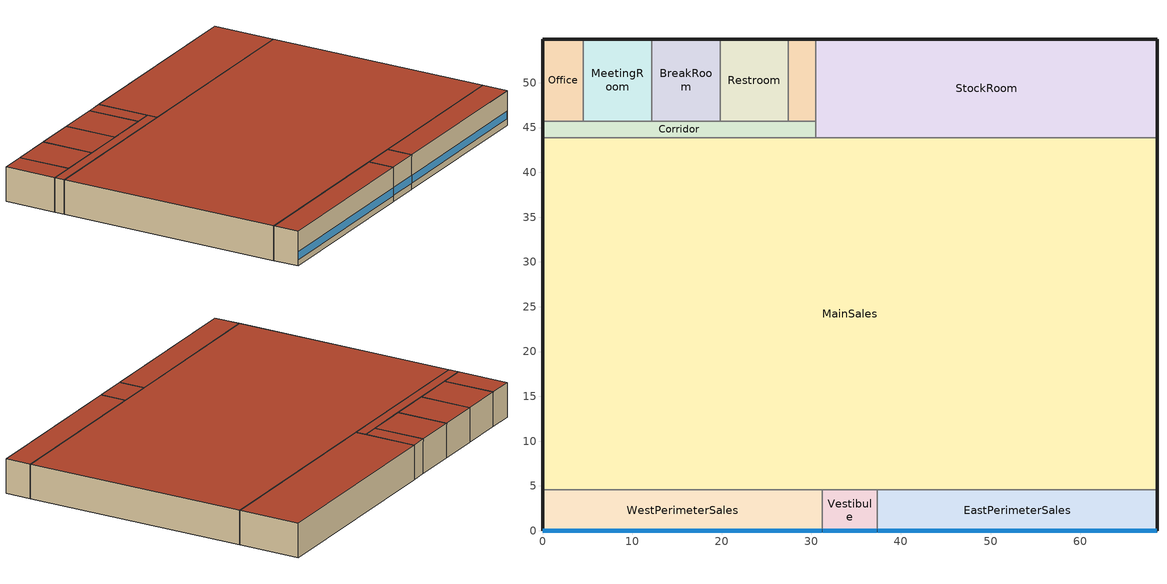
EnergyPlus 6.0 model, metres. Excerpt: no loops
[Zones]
Office
 floor ground (Unheated - 8in Slab with Carpet_NR_Ext-slab): 4.57,54.86 4.57,45.72 0,45.72 0,54.86 z0
 wall outside (Steel-Framed_R-13 + R-7.5 ci_Ext-wall): 4.57,54.86 0,54.86 0,45.72 z0:6.1
 wall to MeetingRoom (Standard_Int-Wall): 4.57,45.72 4.57,54.86 z0:6.1
 wall to Corridor (Standard_Int-Wall): 0,45.72 4.57,45.72 z0:6.1
 roof outside (IEAD_R-25 ci_Roof): 4.57,45.72 4.57,54.86 0,54.86 0,45.72 z6.1
BreakRoom
 floor ground (Unheated - 8in Slab with Carpet_NR_Ext-slab): 19.81,54.86 19.81,45.72 12.19,45.72 12.19,54.86 z0
 wall outside (Steel-Framed_R-13 + R-7.5 ci_Ext-wall): 19.81,54.86 12.19,54.86 z0:6.1
 wall to MeetingRoom (Standard_Int-Wall): 12.19,54.86 12.19,45.72 z0:6.1
 wall to Restroom (Standard_Int-Wall): 19.81,45.72 19.81,54.86 z0:6.1
 wall to Corridor (Standard_Int-Wall): 12.19,45.72 19.81,45.72 z0:6.1
 roof outside (IEAD_R-25 ci_Roof): 19.81,45.72 19.81,54.86 12.19,54.86 12.19,45.72 z6.1
WestPerimeterSales
 floor ground (Unheated - 8in Slab with Carpet_NR_Ext-slab): 31.24,4.57 31.24,0 0,0 0,4.57 z0
 wall outside (Steel-Framed_R-13 + R-7.5 ci_Ext-wall): 0,4.57 0,0 31.24,0 z0:6.1
 wall to Vestibule (Standard_Int-Wall): 31.24,0 31.24,4.57 z0:6.1
 wall to MainSales (AIR-WALL): 31.24,4.57 0,4.57 z0:6.1
 window (Retail_AEDG_window_3_UValue_3.408_SHGC_0.25_VT_0.32): 0.05,0 31.19,0 z1.1:2.45
 roof outside (IEAD_R-25 ci_Roof): 31.24,0 31.24,4.57 0,4.57 0,0 z6.1
Corridor
 floor ground (Unheated - 8in Slab with Carpet_NR_Ext-slab): 30.48,45.72 30.48,43.89 0,43.89 0,45.72 z0
 wall outside (Steel-Framed_R-13 + R-7.5 ci_Ext-wall): 0,45.72 0,43.89 z0:6.1
 wall to MainSales (Standard_Int-Wall): 0,43.89 30.48,43.89 z0:6.1
 wall to Restroom (Standard_Int-Wall): 27.43,45.72 19.81,45.72 z0:6.1
 wall to MeetingRoom (Standard_Int-Wall): 12.19,45.72 4.57,45.72 z0:6.1
 wall to MechanicalRoom (Standard_Int-Wall): 30.48,45.72 27.43,45.72 z0:6.1
 wall to StockRoom (Standard_Int-Wall): 30.48,43.89 30.48,45.72 z0:6.1
 roof outside (IEAD_R-25 ci_Roof): 30.48,43.89 30.48,45.72 0,45.72 0,43.89 z6.1
EastPerimeterSales
 floor ground (Unheated - 8in Slab with Carpet_NR_Ext-slab): 68.58,4.57 68.58,0 37.34,0 37.34,4.57 z0
 wall outside (Steel-Framed_R-13 + R-7.5 ci_Ext-wall): 37.34,0 68.58,0 68.58,4.57 z0:6.1
 wall to Vestibule (Standard_Int-Wall): 37.34,4.57 37.34,0 z0:6.1
 wall to MainSales (AIR-WALL): 68.58,4.57 37.34,4.57 z0:6.1
 window (Retail_AEDG_window_3_UValue_3.408_SHGC_0.25_VT_0.32): 37.39,0 68.53,0 z1.1:2.45
 roof outside (IEAD_R-25 ci_Roof): 68.58,0 68.58,4.57 37.34,4.57 37.34,0 z6.1
Vestibule
 floor ground (Unheated - 8in Slab with Carpet_NR_Ext-slab): 37.34,4.57 37.34,0 31.24,0 31.24,4.57 z0
 wall outside (Steel-Framed_R-13 + R-7.5 ci_Ext-wall): 31.24,0 37.34,0 z0:6.1
 wall to MainSales (Standard_Int-Wall): 37.34,4.57 31.24,4.57 z0:6.1
 window (Retail_AEDG_window_3_UValue_3.408_SHGC_0.25_VT_0.32): 31.29,0 37.29,0 z1.1:2.45
 roof outside (IEAD_R-25 ci_Roof): 37.34,0 37.34,4.57 31.24,4.57 31.24,0 z6.1
StockRoom
 floor ground (Unheated - 8in Slab with Carpet_NR_Ext-slab): 68.58,54.86 68.58,43.89 30.48,43.89 30.48,54.86 z0
 wall outside (Steel-Framed_R-13 + R-7.5 ci_Ext-wall): 68.58,43.89 68.58,54.86 30.48,54.86 z0:6.1
 wall to MainSales (Standard_Int-Wall): 30.48,43.89 68.58,43.89 z0:6.1
 wall to MechanicalRoom (Standard_Int-Wall): 30.48,54.86 30.48,45.72 z0:6.1
 roof outside (IEAD_R-25 ci_Roof): 68.58,43.89 68.58,54.86 30.48,54.86 30.48,43.89 z6.1
MainSales
 floor ground (Unheated - 8in Slab with Carpet_NR_Ext-slab): 68.58,43.89 68.58,4.57 0,4.57 0,43.89 z0
 wall outside (Steel-Framed_R-13 + R-7.5 ci_Ext-wall): 68.58,4.57 68.58,43.89 / 0,43.89 0,4.57 z0:6.1
 roof outside (IEAD_R-25 ci_Roof): 68.58,4.57 68.58,43.89 0,43.89 0,4.57 z6.1
MeetingRoom
 floor ground (Unheated - 8in Slab with Carpet_NR_Ext-slab): 12.19,54.86 12.19,45.72 4.57,45.72 4.57,54.86 z0
 wall outside (Steel-Framed_R-13 + R-7.5 ci_Ext-wall): 12.19,54.86 4.57,54.86 z0:6.1
 roof outside (IEAD_R-25 ci_Roof): 12.19,45.72 12.19,54.86 4.57,54.86 4.57,45.72 z6.1
Restroom
 floor ground (Unheated - 8in Slab with Carpet_NR_Ext-slab): 27.43,54.86 27.43,45.72 19.81,45.72 19.81,54.86 z0
 wall outside (Steel-Framed_R-13 + R-7.5 ci_Ext-wall): 27.43,54.86 19.81,54.86 z0:6.1
 wall to MechanicalRoom (Standard_Int-Wall): 27.43,45.72 27.43,54.86 z0:6.1
 roof outside (IEAD_R-25 ci_Roof): 27.43,45.72 27.43,54.86 19.81,54.86 19.81,45.72 z6.1
MechanicalRoom
 floor ground (Unheated - 8in Slab with Carpet_NR_Ext-slab): 30.48,54.86 30.48,45.72 27.43,45.72 27.43,54.86 z0
 wall outside (Steel-Framed_R-13 + R-7.5 ci_Ext-wall): 30.48,54.86 27.43,54.86 z0:6.1
 roof outside (IEAD_R-25 ci_Roof): 30.48,45.72 30.48,54.86 27.43,54.86 27.43,45.72 z6.1
[Building]
Retail_High_Plug_DOASwCAV: North Axis=0; Terrain=City; Loads Convergence Tolerance Value=0.04; Temperature Convergence Tolerance Value=0.2; Solar Distribution=FullExterior; Maximum Number of Warmup Days=25
[Site:Location]
USA CA-SAN FRANCISCO: Latitude {deg}=37.62; Longitude {deg}=-122.37; Time Zone {hr}=-8; Elevation {m}=5
[Site:GroundTemperature:BuildingSurface]
19.905, 19.922, 19.91, 19.932, 19.949, 20.038, 20.327, 20.062, 20.443, 20.088, 19.986, 19.948
[Site:WaterMainsTemperature]
Calculation Method=CORRELATION; Annual Average Outdoor Air Temperature {C}=13.08; Maximum Difference In Monthly Average Outdoor Air Temperatures {deltaC}=8
[SizingPeriod:DesignDay] Barometric Pressure {Pa}=101265; Rain {0-no,1-yes}=0; Snow on ground {0-no,1-yes}=0; Day of Month=21; Daylight Savings Time Indicator=0; Humidity Indicating Type=WetBulb
Name | Maximum Dry-Bulb Temperature {C} | Daily Temp Range {C} | Humidity Indicating Conditions at Maximum Dry-Bulb | Wind Speed {m/s} design conditions vs. traditional 6.71 m/s (15 mph) | Wind Direction {Degrees; N=0, S=180} | Clearness {0.0 to 1.1} | Month | Day Type | Wind Speed {m/s} design conditions vs. traditional 3.35 m/s (7mph)
SAN_FRANCISCO Ann Htg 99.6% Condns DB | 3.2 | 0 | 3.2 | 2.4 | 140 | 0 | 1 | WinterDesignDay
SAN_FRANCISCO Ann Clg .4% Condns DB=>MWB | 28.3 | 9 | 17.2 |  | 310 | 1 | 9 | SummerDesignDay | 5.8
SAN_FRANCISCO Ann Clg .4% Condns WB=>MDB | 25.7 | 9 | 18.4 |  | 310 | 1 | 9 | SummerDesignDay | 5.8
[WindowMaterial:Glazing]
Theoretical Glass [245]: Optical Data Type=SpectralAverage; Thickness=0.003; Solar Transmittance at Normal Incidence=0.2331; Front Side Solar Reflectance at Normal Incidence=0.7169; Back Side Solar Reflectance at Normal Incidence=0.7169; Visible Transmittance at Normal Incidence=0.321; Front Side Visible Reflectance at Normal Incidence=0.629; Back Side Visible Reflectance at Normal Incidence=0.629; Infrared Transmittance at Normal Incidence=0; Front Side Infrared Hemispherical Emissivity=0.9; Back Side Infrared Hemispherical Emissivity=0.9; Conductivity=0.0231; Dirt Correction Factor for Solar and Visible Transmittance=1; Solar Diffusing=No
[Material]
Name | Roughness | Thickness | Conductivity | Density | Specific Heat | Thermal Absorptance | Solar Absorptance | Visible Absorptance | Thickness {m} | Conductivity {W/m-K} | Density {kg/m3} | Specific Heat {J/kg-K}
Roof Membrane | VeryRough | 0.0095 | 0.16 | 1121.29 | 1460 | 0.9 | 0.7 | 0.7
Roof Insulation [9] | MediumRough | 0.209 | 0.049 | 265 | 836.8 | 0.9 | 0.7 | 0.7
Metal Decking | MediumSmooth | 0.0015 | 45.006 | 7680 | 418.4 | 0.9 | 0.7 | 0.3
GP01 1/2 GYPSUM | Smooth | 0.0127 | 0.16 | 800 | 1090 | 0.9 | 0.7 | 0.5
Wall Insulation [10] | MediumRough | 0.0971 | 0.045 | 265 | 836.8 | 0.9 | 0.7 | 0.7
1/2IN Gypsum | Smooth | 0.0127 | 0.16 | 784.9 | 830 | 0.9 | 0.92 | 0.92
MAT-CC05 8 HW CONCRETE | Rough | 0.2032 | 1.311 | 2240 | 836.8 | 0.9 | 0.7 | 0.7
Floor Insulation [2] | MediumRough | 0.0636 | 0.045 | 265 | 836.8 | 0.9 | 0.7 | 0.7
METAL Door Medium 18Ga_1; METAL Door Medium 18Ga_2 | Smooth | 0.0013 | 45.3149 | 7833.03 | 502.08 | 0.8 | 0.5 | 0.5
Std Wood 6inch | MediumSmooth |  |  |  |  | 0.9 | 0.7 | 0.7 | 0.15 | 0.12 | 540 | 1210
Std AC02 | MediumSmooth |  |  |  |  | 0.9 | 0.7 | 0.2 | 0.0127 | 0.057 | 288 | 1339
Std MAT-CC05 4  MW CONCRETE | Rough |  |  |  |  | 0.9 | 0.7 | 0.2 | 0.1 | 0.858 | 1968 | 836.8
Std PW05 | MediumSmooth |  |  |  |  | 0.9 | 0.78 | 0.78 | 0.0191 | 0.115 | 545 | 1213
Std Steel_Brown_Regular | Smooth |  |  |  |  | 0.9 | 0.92 | 0.92 | 0.0015 | 44.9696 | 7689 | 418
[Material:NoMass]
Name | Roughness | Thermal Resistance {(m2-K)/W} | Thermal Absorptance | Solar Absorptance | Visible Absorptance | Thermal Resistance {m2-K/W}
MAT-SHEATH | Rough | 0.3626 | 0.9 | 0.7 | 0.7
CP02 CARPET PAD | VeryRough | 0.2165 | 0.9 | 0.7 | 0.8
AIR | Smooth | 0.2515 | 0.8 | 0.5 | 0.5
AIR [1] | Smooth | 0.1214 | 0.8 | 0.5 | 0.5
Std CP02 CARPET PAD | VeryRough |  | 0.9 | 0.7 | 0.8 | 0.21648
MAT-AIR-WALL | Rough |  | 0.9 | 0.7 |  | 0.207949
Std Opaque Door panel_con; Std Opaque Door panel_semi | MediumRough |  | 0.9 | 0.7 | 0.7 | 0.12327
Std Overhead Door Panel | MediumRough |  | 0.9 | 0.7 | 0.7 | 0.255345
[Construction]
InteriorFurnishings: Std Wood 6inch
INT-FLOOR-UNDERSIDE: Std CP02 CARPET PAD, Std MAT-CC05 4  MW CONCRETE
INT-FLOOR-SLAB: Std MAT-CC05 4  MW CONCRETE
DropCeiling: Std AC02
Sloped_Metal_Roof: Std Steel_Brown_Regular, Std PW05
Gable_Wall: Std PW05
AIR-WALL: MAT-AIR-WALL
Std Swinging Door_con: Std Opaque Door panel_con
Std Swinging Door_semi: Std Opaque Door panel_semi
Std Overhead Door: Std Overhead Door Panel
Retail_AEDG_window_3_UValue_3.408_SHGC_0.25_VT_0.32; Retail_AEDG_window_3_UValue_3.408_SHGC_0.25_VT_0.32_east; Retail_AEDG_window_3_UValue_3.408_SHGC_0.25_VT_0.32_north; Retail_AEDG_window_3_UValue_3.408_SHGC_0.25_VT_0.32_west: Theoretical Glass [245]
IEAD_R-25 ci_Roof: Roof Membrane, Roof Insulation [9], Metal Decking
Standard_Int-Wall: GP01 1/2 GYPSUM, GP01 1/2 GYPSUM
Steel-Framed_R-13 + R-7.5 ci_Ext-wall: MAT-SHEATH, Wall Insulation [10], 1/2IN Gypsum
Unheated - 8in Slab with Carpet_NR_Ext-slab: MAT-CC05 8 HW CONCRETE, CP02 CARPET PAD
Mass_R-8.3 ci_ExposedFloor: Floor Insulation [2], MAT-CC05 8 HW CONCRETE, CP02 CARPET PAD
Swinging_NR_door: METAL Door Medium 18Ga_1, AIR, METAL Door Medium 18Ga_2
Non-Swinging_NR_door: METAL Door Medium 18Ga_1, AIR [1], METAL Door Medium 18Ga_2
[ComponentCost:LineItem] Line Item Type=Construction
Name | Item | Cost per Area {$/m2} | Cost per Area
Interior Furnishings | InteriorFurnishings | 1
Interior Floor | INT-FLOOR-UNDERSIDE | 15
Interior Floor Slab | INT-FLOOR-SLAB | 35
Drop Ceiling | DropCeiling | 10
Sloped Metal Roof | Sloped_Metal_Roof | 1
Gable Wall | Gable_Wall | 1
Air Wall | AIR-WALL | 1
Swinging Door Conditioned | Std Swinging Door_con | 1
Swinging Door Semi-conditioned | Std Swinging Door_semi | 1
Overhead Door | Std Overhead Door | 1
south:Retail_AEDG_window_3_UValue_3.408_SHGC_0.25_VT_0.32 | Retail_AEDG_window_3_UValue_3.408_SHGC_0.25_VT_0.32 |  | 1
east:Retail_AEDG_window_3_UValue_3.408_SHGC_0.25_VT_0.32_east | Retail_AEDG_window_3_UValue_3.408_SHGC_0.25_VT_0.32_east |  | 1
north:Retail_AEDG_window_3_UValue_3.408_SHGC_0.25_VT_0.32_north | Retail_AEDG_window_3_UValue_3.408_SHGC_0.25_VT_0.32_north |  | 1
west:Retail_AEDG_window_3_UValue_3.408_SHGC_0.25_VT_0.32_west | Retail_AEDG_window_3_UValue_3.408_SHGC_0.25_VT_0.32_west |  | 1
roofs:IEAD_R-25 ci_Roof | IEAD_R-25 ci_Roof |  | 1
int-walls:Standard_Int-Wall | Standard_Int-Wall |  | 1
ext-walls:Steel-Framed_R-13 + R-7.5 ci_Ext-wall | Steel-Framed_R-13 + R-7.5 ci_Ext-wall |  | 1
ext-slab:Unheated - 8in Slab with Carpet_NR_Ext-slab | Unheated - 8in Slab with Carpet_NR_Ext-slab |  | 1
exposed-floor:Mass_R-8.3 ci_ExposedFloor | Mass_R-8.3 ci_ExposedFloor |  | 34.6727
door:Swinging_NR_door | Swinging_NR_door |  | 1
non-swinging-door:Non-Swinging_NR_door | Non-Swinging_NR_door |  | 1
[Zone] Type=1; Multiplier=1; Ceiling Height=AutoCalculate; Part of Total Floor Area=Yes
Name | Volume
Office | 254.8516
BreakRoom; MeetingRoom; Restroom | 424.7527
WestPerimeterSales; EastPerimeterSales | 870.743
Corridor | 339.8022
Vestibule; MechanicalRoom | 169.9011
StockRoom | 2548.52
MainSales | 16437.9
[InternalMass] Construction=InteriorFurnishings
Name | Zone | Surface Area
Office Internal Mass | Office | 83.6127
BreakRoom Internal Mass | BreakRoom | 139.3546
WestPerimeterSales Internal Mass | WestPerimeterSales | 285.6768
Corridor Internal Mass | Corridor | 111.4836
EastPerimeterSales Internal Mass | EastPerimeterSales | 285.6768
Vestibule Internal Mass | Vestibule | 55.7418
StockRoom Internal Mass | StockRoom | 836.1274
MainSales Internal Mass | MainSales | 5393.02
MeetingRoom Internal Mass | MeetingRoom | 139.3546
Restroom Internal Mass | Restroom | 139.3546
MechanicalRoom Internal Mass | MechanicalRoom | 55.7418
[ZoneInfiltration:DesignFlowRate] Schedule=INFIL_SCH; Design Volume Flow Rate Calculation Method=Flow/ExteriorWallArea; Flow per Exterior Surface Area {m3/s/m2}=0.0001963; Constant Term Coefficient=1; Temperature Term Coefficient=0; Velocity Term Coefficient=0; Velocity Squared Term Coefficient=0
Name | Zone
Office_Infiltration | Office
BreakRoom_Infiltration | BreakRoom
WestPerimeterSales_Infiltration | WestPerimeterSales
Corridor_Infiltration | Corridor
EastPerimeterSales_Infiltration | EastPerimeterSales
Vestibule_Infiltration | Vestibule
StockRoom_Infiltration | StockRoom
MainSales_Infiltration | MainSales
MeetingRoom_Infiltration | MeetingRoom
Restroom_Infiltration | Restroom
MechanicalRoom_Infiltration | MechanicalRoom
[People] Schedule=BLDG_OCC_SCH; Number of People Calculation Method=People; Fraction Radiant=0.3; User Specified Sensible Fraction=AUTOCALCULATE; Activity Level Schedule=ACTIVITY_SCH; Carbon Dioxide Generation Rate {m3/s-W}=3.82E-8; Enable ASHRAE 55 Comfort Warnings=No; MRT Calculation=ZoneAveraged; Work Efficiency Schedule=WORK_EFF_SCH; Clothing Schedule=CLOTHING_SCH; Air Velocity Schedule=AIR_VELO_SCH; Thermal Comfort Report=FANGER
Name | Zone | Number of People
Office People | Office | 2.2492
BreakRoom People | BreakRoom | 52.5018
WestPerimeterSales People | WestPerimeterSales | 9.2274
EastPerimeterSales People | EastPerimeterSales | 9.2274
Vestibule People | Vestibule | 1.8005
StockRoom People | StockRoom | 14.9667
MainSales People | MainSales | 174.1946
MeetingRoom People | MeetingRoom | 37.5003
Restroom People | Restroom | 4.5012
[Lights] Schedule=BLDG_LIGHT_SCH; Design Level Calculation Method=LightingLevel; Return Air Fraction=0; Fraction Visible=0.2; Fraction Replaceable=1; Return Air Fraction is Calculated from Plenum Temperature=No
Name | Zone | Design Level {W} | Fraction Radiant
Office_Lights | Office | 202.3428 | 0.37
BreakRoom_Lights | BreakRoom | 337.238 | 0.37
WestPerimeterSales_Lights | WestPerimeterSales | 2921.05 | 0.42
Corridor_Lights | Corridor | 149.9455 | 0.37
EastPerimeterSales_Lights | EastPerimeterSales | 2921.05 | 0.42
Vestibule_Lights | Vestibule | 149.9455 | 0.37
StockRoom_Lights | StockRoom | 811.0435 | 0.42
MainSales_Lights | MainSales | 55143.6 | 0.42
MeetingRoom_Lights | MeetingRoom | 337.238 | 0.37
Restroom_Lights | Restroom | 337.9348 | 0.37
MechanicalRoom_Lights | MechanicalRoom | 134.8952 | 0.37
[ElectricEquipment] Schedule=BLDG_EQUIP_SCH; Design Level Calculation Method=EquipmentLevel; Fraction Latent=0; Fraction Radiant=0.5; Fraction Lost=0
Name | Zone | Design Level {W}
Office_PlugMisc_Equip | Office | 371.2405
BreakRoom_PlugMisc_Equip | BreakRoom | 1462.53
WestPerimeterSales_PlugMisc_Equip | WestPerimeterSales | 807.0371
EastPerimeterSales_PlugMisc_Equip | EastPerimeterSales | 807.0371
StockRoom_PlugMisc_Equip | StockRoom | 2529.29
MainSales_PlugMisc_Equip | MainSales | 15235.3
MeetingRoom_PlugMisc_Equip | MeetingRoom | 618.7342
Restroom_PlugMisc_Equip | Restroom | 56.4386
[SetpointManager:Scheduled] Control Variable {Temperature | Others }=Temperature; Schedule=DOAS_SAT_Sch
Name | Setpoint Node or NodeList
DOAS_MZ SAT Setpoint | DOAS_MZ Supply Equipment Outlet Node
DOAS_SZ SAT Setpoint | DOAS_SZ Supply Equipment Outlet Node
[SetpointManager:MixedAir] Control Variable {Temperature}=Temperature
Name | Setpoint Node or NodeList
DOAS_MZ_OA_CoolC 2 SAT Manager | DOAS_MZ_OA_CoolC 2-DOAS_MZ_OA_FanNode
DOAS_SZ_OA_CoolC 2 SAT Manager | DOAS_SZ_OA_CoolC 2-DOAS_SZ_OA_FanNode
[Exterior:Lights]
Exterior Facade Lighting: Schedule=ExtLight_Sch; Design Level=10125; Control Option=AstronomicalClock
[UtilityCost:Tariff]
Name | Output Meter | Conversion Factor Choice | Time of Use Period Schedule | Season Schedule | Demand Window Length | Monthly Charge or Variable | Group
PGE_E-19_MediumGeneralTOUDemandService | ElectricityNet:Facility | kWh | PGETOUSched | PGESeasonsSchedule | HalfHour | 174.88 | Comm Elect
PGE_A-10MediumGeneralDemandService | ElectricityNet:Facility | kWh |  | PGESeasonsSchedule | HalfHour | 67.64 | Comm Elect
PGE_A-1SmallGeneralService | ElectricityNet:Facility | kWh |  | PGESeasonsSchedule | HalfHour | 7.31 | Comm Elect
CA_EIAMonthlyRateGas | Gas:Facility | MCF |  |  |  | 0 | Comm Gas
[UtilityCost:Charge:Simple]
Name | Charge Variable | Tariff | Source Variable | Season | Category Variable | Cost per Unit Value or Variable
 | SummerOnPeakDemandCharge | PGE_E-19_MediumGeneralTOUDemandService | PeakDemand | Summer | DemandCharges | 13.51
 | SummerMidPeakDemandCharge | PGE_E-19_MediumGeneralTOUDemandService | MidPeakDemand | Summer | DemandCharges | 3.75
 | SummerDemandCharge | PGE_E-19_MediumGeneralTOUDemandService | totalDemand | Summer | DemandCharges | 3.18
 | WinterMidPeakDemandCharge | PGE_E-19_MediumGeneralTOUDemandService | MidPeakDemand | Winter | DemandCharges | 3.69
 | WinterDemandCharge | PGE_E-19_MediumGeneralTOUDemandService | totalDemand | Winter | DemandCharges | 3.18
 | SummerPeakEnergyCharge | PGE_E-19_MediumGeneralTOUDemandService | PeakEnergy | Summer | EnergyCharges | 0.15746
 | SummerMidPeakEnergyCharge | PGE_E-19_MediumGeneralTOUDemandService | MidPeakEnergy | Summer | EnergyCharges | 0.09613
 | SummerOffPeakEnergyCharge | PGE_E-19_MediumGeneralTOUDemandService | OffPeakEnergy | Summer | EnergyCharges | 0.08203
 | WinterMidPeakEnergyCharge | PGE_E-19_MediumGeneralTOUDemandService | MidPeakEnergy | Winter | EnergyCharges | 0.10181
 | WinterOffPeakEnergyCharge | PGE_E-19_MediumGeneralTOUDemandService | OffPeakEnergy | Winter | EnergyCharges | 0.08203
 | TaxofEightPercent | PGE_E-19_MediumGeneralTOUDemandService | subtotal | Annual | Taxes | 0.08
 | SummerEnergyCharge | PGE_A-10MediumGeneralDemandService | totalEnergy | Summer | EnergyCharges | 0.1416
 | WinterEnergyCharge | PGE_A-10MediumGeneralDemandService | totalEnergy | Winter | EnergyCharges | 0.103
 | SummerDemandCharge | PGE_A-10MediumGeneralDemandService | totalDemand | Summer | DemandCharges | 6.56
 | WinterDemandCharge | PGE_A-10MediumGeneralDemandService | totalDemand | Winter | DemandCharges | 1.58
 | TaxofEightPercent | PGE_A-10MediumGeneralDemandService | subtotal | Annual | Taxes | 0.08
 | SummerEnergyCharge | PGE_A-1SmallGeneralService | totalEnergy | Summer | EnergyCharges | 0.1794
 | WinterEnergyCharge | PGE_A-1SmallGeneralService | totalEnergy | Winter | EnergyCharges | 0.1179
 | TaxofEightPercent | PGE_A-1SmallGeneralService | subtotal | Annual | Taxes | 0.08
 | MonthlyRateGasCharge | CA_EIAMonthlyRateGas | totalEnergy | Annual | EnergyCharges | CA_MonthlyGasRates
 | TaxofEightPercent | CA_EIAMonthlyRateGas | SubTotal | Annual | Taxes | 0.08
[UtilityCost:Qualify] Season=Annual; Threshold Test=Count
Name | Tariff | Variable | Qualify Type | Threshold Value or Variable | Number of Months
MinDemand500kw | PGE_E-19_MediumGeneralTOUDemandService | TotalDemand | Minimum | 500 | 12
MaxDemand500kw | PGE_A-10MediumGeneralDemandService | TotalDemand | Maximum | 500 | 1
MaxDemand500kw | PGE_A-1SmallGeneralService | TotalDemand | Maximum | 500 | 1
MaxEnergy4200kwh | PGE_A-1SmallGeneralService | TotalEnergy | Maximum | 4200 | 1
[UtilityCost:Variable]
CA_MonthlyGasRates: Tariff=CA_EIAMonthlyRateGas; Variable Type=Currency; January Value=9.37; February Value=8.88; March Value=8.2; April Value=7.29; May Value=7.82; June Value=8.26; July Value=8.23; August Value=8.21; September Value=7.9; October Value=8.09; November Value=7.64; December Value=8.43
[Schedule:Compact]
Bldg_Occ_Sch: Fraction, Through: 11/30, For: Weekdays, Until: 06:00, 0, Until: 08:00, 0.125, Until: 09:00, 0.375, Until: 11:00, 0.5, Until: 13:00, 0.625, Until: 17:00, 0.5, Until: 19:00, 0.625, Until: 21:00, 0.5, Until: 22:00, 0.375, Until: 24:00, 0.125, For: Saturday, Until: 06:00, 0, Until: 08:00, 0.125, Until: 09:00, 0.375, Until: 11:00, 0.5, Until: 19:00, 0.625, Until: 21:00, 0.5, Until: 22:00, 0.375, Until: 24:00, 0.125, For: Sunday, Until: 06:00, 0, Until: 08:00, 0.125, Until: 09:00, 0.375, Until: 11:00, 0.5, Until: 17:00, 0.625, Until: 19:00, 0.5, Until: 20:00, 0.375, Until: 22:00, 0.125, Until: 24:00, 0, For: SummerDesignDay, Until: 24:00, 1, For: WinterDesignDay, Until: 24:00, 0, For: AllOtherDays, Until: 24:00, 0, Through: 12/31, For: Weekdays, Until: 06:00, 0, Until: 08:00, 0.25, Until: 09:00, 0.5, Until: 11:00, 0.75, Until: 13:00, 1, Until: 17:00, 0.75, Until: 19:00, 1, Until: 21:00, 0.75, Until: 22:00, 0.5, Until: 24:00, 0.25, For: Saturday, Until: 06:00, 0, Until: 08:00, 0.25, Until: 09:00, 0.5, Until: 11:00, 0.75, Until: 19:00, 1, Until: 21:00, 0.75, Until: 22:00, 0.5, Until: 24:00, 0.25, For: Sunday, Until: 06:00, 0, Until: 08:00, 0.25, Until: 09:00, 0.5, Until: 11:00, 0.75, Until: 17:00, 1, Until: 19:00, 0.75, Until: 20:00, 0.5, Until: 22:00, 0.25, Until: 24:00, 0, For: SummerDesignDay, Until: 24:00, 1, For: WinterDesignDay, Until: 24:00, 0, For: AllOtherDays, Until: 24:00, 0
Infil_Sch: Fraction, Through: 12/31, For: Weekdays Saturday, Until: 06:00, 1, Until: 24:00, 0.5, For: Sunday, Until: 06:00, 1, Until: 22:00, 0.5, Until: 24:00, 1, For: SummerDesignDay, Until: 06:00, 1, Until: 24:00, 0.5, For: WinterDesignDay, Until: 06:00, 1, Until: 24:00, 0.5, For: AllOtherDays, Until: 24:00, 1
Activity_Sch: Any Number, Through: 12/31, For: AllDays, Until: 24:00, 120
Work_Eff_Sch: Fraction, Through: 12/31, For: AllDays, Until: 24:00, 0
Air_Velo_Sch: Any Number, Through: 12/31, For: AllDays, Until: 24:00, 0.2
Clothing_Sch: Any Number, Through: 04/30, For: AllDays, Until: 24:00, 1, Through: 09/30, For: AllDays, Until: 24:00, 0.5, Through: 12/31, For: AllDays, Until: 24:00, 1
PGESeasonsSchedule: Through: 4/30, For: AllDays, Until: 24:00, 1, Through: 10/31, For: AllDays, Until: 24:00, 3, Through: 12/31, For: AllDays, Until: 24:00, 1
PGETOUSched: Through: 4/30, For: WeekDays, Until: 8:30, 3, Until: 21:30, 4, Until: 24:00, 3, For: AllOtherDays, Until: 24:00, 3, Through: 10/31, For: WeekDays, Until: 8:30, 3, Until: 12:00, 4, Until: 18:00, 1, Until: 21:30, 4, Until: 24:00, 3, For: AllOtherDays, Until: 24:00, 3, Through: 12/31, For: WeekDays, Until: 10:00, 3, Until: 22:00, 1, Until: 24:00, 3, For: AllOtherDays, Until: 24:00, 3
Bldg_Light_Sch: Fraction, Through: 12/31, For: Weekdays Saturday, Until: 06:00, 0, Until: 09:00, 0.16, Until: 21:00, 0.9, Until: 24:00, 0.16, For: Sunday, Until: 06:00, 0, Until: 09:00, 0.16, Until: 19:00, 0.9, Until: 22:00, 0.16, Until: 24:00, 0, For: SummerDesignDay, Until: 24:00, 1, For: WinterDesignDay, Until: 24:00, 0, For: AllOtherDays, Until: 24:00, 0
ExtLight_Sch: Fraction, Through: 12/31, For: AllDays, Until: 6:00, 0.25, Until: 24:00, 1
Bldg_Equip_Sch: Fraction, Through: 12/31, For: Weekdays Saturday, Until: 06:00, 0.1, Until: 09:00, 0.6, Until: 21:00, 0.9, Until: 24:00, 0.6, For: Sunday, Until: 06:00, 0.1, Until: 09:00, 0.6, Until: 19:00, 0.9, Until: 22:00, 0.6, Until: 24:00, 0.1, For: SummerDesignDay, Until: 24:00, 1, For: WinterDesignDay, Until: 24:00, 0, For: AllOtherDays, Until: 24:00, 0
DOAS_SAT_Sch: Temperature, Through: 12/31, For: AllDays, Until: 24:00, 11.67
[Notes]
Start SimMetaData
WeatherFileName=USA_CA_San.Francisco_TMY2.epw
RoofConstruction=Insulation Entirely Above Deck
ExtWallConstruction=Steel-Framed
End SimMetaData
Number of Zones: 11
US National Holidays
